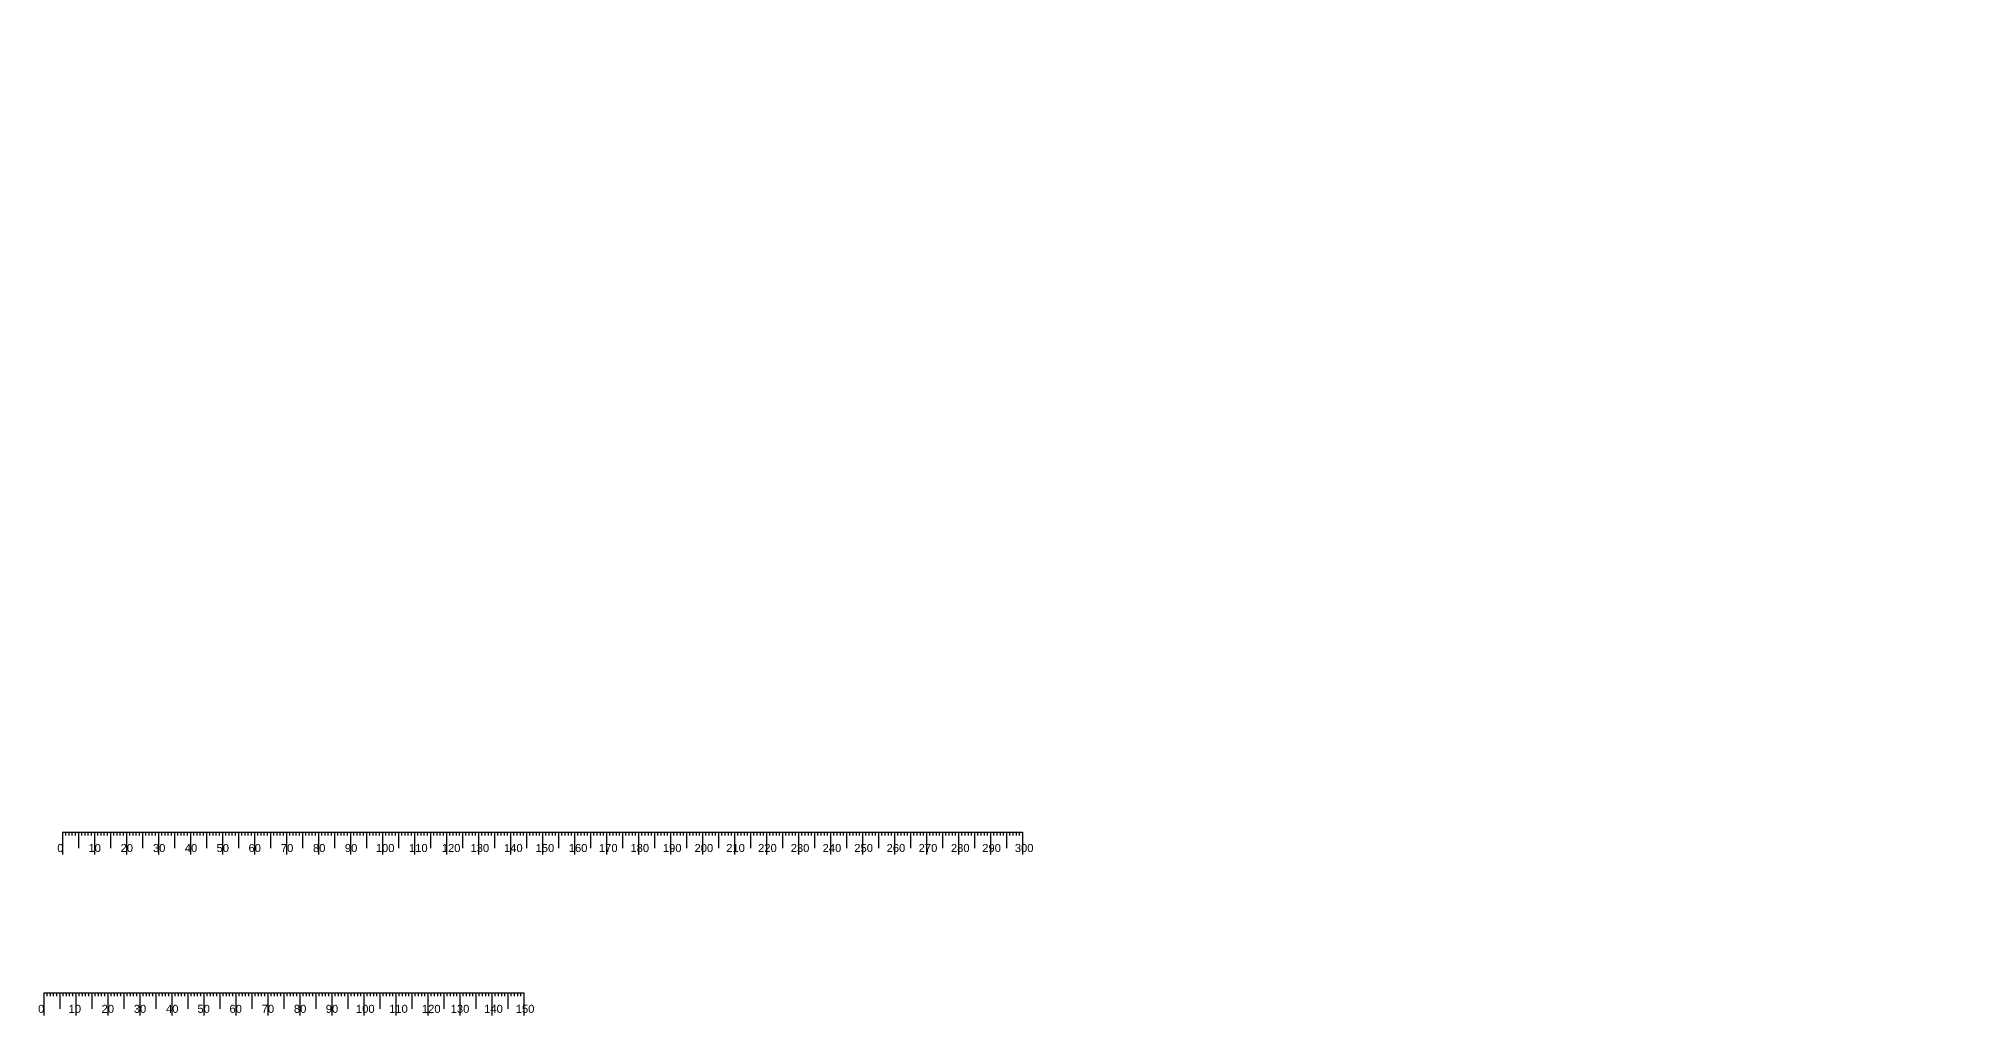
# Model space of a CAD drawing. Header units: millimetres. Extents: x 10828 to 12582, y 10200 to 11457.
# Drawn here: x 11935 to 12538, y 10200 to 10505 of the extents above; entities that cross this region are included whole.
import ezdxf

# ---------------------------------------------------------------- set-up
doc = ezdxf.new("R2010")
doc.units = ezdxf.units.MM
doc.styles.get("Standard").update_dxf_attribs({"font": 'arial.ttf'})
pattern_1 = [(0, (55.0135, 0.145), (0, 6.985), [5.08, -1.905]), (90, (55.0135, 0.145), (-6.985, 4e-16), [5.08, -1.905])]
pattern_2 = [(0, (110.027, 0.2905), (0, 6.985), [5.08, -1.905]), (90, (110.027, 0.2905), (-6.985, 4e-16), [5.08, -1.905])]
pattern_3 = [(0, (165.0405, 0.436), (0, 6.985), [5.08, -1.905]), (90, (165.0405, 0.436), (-6.985, 4e-16), [5.08, -1.905])]

# ---------------------------------------------------------------- blocks, each defined once
blk = doc.blocks.new('*U2')
for p, q in [((-5, 3.5), (-5, -3.5)), ((-5, 3.5), (-4, 3.5)), ((-4, 3.5), (-4, 2.5)), ((-4, 3.5), (-3, 3.5)), ((-3, 3.5), (-3, 2.5)), ((-3, 3.5), (-2, 3.5)), ((-2, 3.5), (-2, 2.5)), ((-2, 3.5), (-1, 3.5)), ((-1, 3.5), (-1, 2.5)), ((-1, 3.5), (0, 3.5)), ((0, 3.5), (0, -1.5)), ((0, 3.5), (1, 3.5)), ((1, 3.5), (1, 2.5)), ((1, 3.5), (2, 3.5)), ((2, 3.5), (2, 2.5)), ((2, 3.5), (3, 3.5)), ((3, 3.5), (3, 2.5)), ((3, 3.5), (4, 3.5)), ((4, 3.5), (4, 2.5)), ((4, 3.5), (5, 3.5)), ((5, 3.5), (5, -3.5))]:
    blk.add_line(p, q)
blk = doc.blocks.new('*U3')
at = {"color": 0, "linetype": 'ByBlock', "lineweight": -2, "transparency": 16777216}
for p in [(0, 0), (10, 0), (20, 0), (30, 0), (40, 0), (50, 0), (60, 0), (70, 0), (80, 0), (90, 0), (100, 0), (110, 0), (120, 0), (130, 0), (140, 0), (150, 0), (160, 0), (170, 0), (180, 0), (190, 0), (200, 0), (210, 0), (220, 0), (230, 0), (240, 0), (250, 0), (260, 0), (270, 0), (280, 0), (290, 0)]:
    blk.add_blockref('*U2', p, dxfattribs=at)

msp = doc.modelspace()

# ---------------------------------------------------------------- hatches: boundary and pattern name
h = msp.add_hatch()
h.set_pattern_fill('ANGLE', color=3)
h.set_pattern_definition([(0, (33.008, 0.087), (0, 6.985), [5.08, -1.905]), (90, (33.008, 0.087), (-6.985, 4e-16), [5.08, -1.905])])
h.paths.add_polyline_path([(12405.04, 10505.06), (12404.53, 10503.54), (12404.53, 10500.06), (12405.04, 10500.06)])
h.paths.add_polyline_path([(12405.53, 10503.54), (12405.04, 10505.06), (12405.04, 10500.06), (12405.54, 10500.06)])
h = msp.add_hatch()
h.set_pattern_fill('ANGLE', color=3)
h.set_pattern_definition(pattern_1)
edge = h.paths.add_edge_path()
edge.add_line((12416.04, 10505.12), (12415.54, 10503.6))
edge.add_line((12415.54, 10503.6), (12415.54, 10500.12))
edge.add_line((12415.54, 10500.12), (12416.04, 10500.12))
edge.add_line((12416.04, 10500.12), (12416.04, 10502.62))
edge.add_spline(control_points=[(12416.04, 10502.62), (12416.04, 10502.62), (12416.04, 10502.62), (12416.04, 10502.62)], knot_values=[11.40156, 11.40156, 11.40156, 11.40156, 11.402961, 11.402961, 11.402961, 11.402961], degree=3, periodic=0)
edge.add_spline(control_points=[(12416.04, 10502.62), (12416.04, 10502.62), (12416.04, 10502.62), (12416.04, 10502.62)], knot_values=[0, 0, 0, 0, 0.001401, 0.001401, 0.001401, 0.001401], degree=3, periodic=0)
edge.add_line((12416.04, 10502.62), (12416.04, 10505.12))
h.paths.add_polyline_path([(12416.54, 10503.6), (12416.04, 10505.12), (12416.04, 10502.62), (12416.04, 10500.12), (12416.54, 10500.12)])
h = msp.add_hatch()
h.set_pattern_fill('ANGLE', color=3)
h.set_pattern_definition(pattern_1)
h.paths.add_polyline_path([(12427.04, 10505.12), (12426.54, 10503.6), (12426.54, 10500.12), (12427.04, 10500.12)])
h.paths.add_polyline_path([(12427.54, 10503.6), (12427.04, 10505.12), (12427.04, 10500.12), (12427.54, 10500.12)])
h = msp.add_hatch()
h.set_pattern_fill('ANGLE', color=3)
h.set_pattern_definition(pattern_2)
edge = h.paths.add_edge_path()
edge.add_line((12471.06, 10505.26), (12470.56, 10503.74))
edge.add_line((12470.56, 10503.74), (12470.56, 10500.26))
edge.add_line((12470.56, 10500.26), (12471.06, 10500.26))
edge.add_line((12471.06, 10500.26), (12471.06, 10502.76))
edge.add_spline(control_points=[(12471.06, 10502.76), (12471.06, 10502.76), (12471.06, 10502.76), (12471.06, 10502.76)], knot_values=[11.40156, 11.40156, 11.40156, 11.40156, 11.402961, 11.402961, 11.402961, 11.402961], degree=3, periodic=0)
edge.add_spline(control_points=[(12471.06, 10502.76), (12471.06, 10502.76), (12471.06, 10502.76), (12471.06, 10502.76)], knot_values=[0, 0, 0, 0, 0.001401, 0.001401, 0.001401, 0.001401], degree=3, periodic=0)
edge.add_line((12471.06, 10502.76), (12471.06, 10505.26))
h.paths.add_polyline_path([(12471.56, 10503.74), (12471.06, 10505.26), (12471.06, 10502.76), (12471.06, 10500.26), (12471.56, 10500.26)])
h = msp.add_hatch()
h.set_pattern_fill('ANGLE', color=3)
h.set_pattern_definition(pattern_2)
h.paths.add_polyline_path([(12482.06, 10505.26), (12481.55, 10503.74), (12481.55, 10500.26), (12482.06, 10500.26)])
h.paths.add_polyline_path([(12482.55, 10503.74), (12482.06, 10505.26), (12482.06, 10500.26), (12482.56, 10500.26)])
h = msp.add_hatch()
h.set_pattern_fill('ANGLE', color=3)
h.set_pattern_definition(pattern_3)
edge = h.paths.add_edge_path()
edge.add_line((12526.07, 10505.41), (12525.57, 10503.89))
edge.add_line((12525.57, 10503.89), (12525.57, 10500.41))
edge.add_line((12525.57, 10500.41), (12526.07, 10500.41))
edge.add_line((12526.07, 10500.41), (12526.07, 10502.91))
edge.add_spline(control_points=[(12526.07, 10502.91), (12526.07, 10502.91), (12526.07, 10502.91), (12526.07, 10502.91)], knot_values=[11.40156, 11.40156, 11.40156, 11.40156, 11.402961, 11.402961, 11.402961, 11.402961], degree=3, periodic=0)
edge.add_spline(control_points=[(12526.07, 10502.91), (12526.07, 10502.91), (12526.07, 10502.91), (12526.07, 10502.91)], knot_values=[0, 0, 0, 0, 0.001401, 0.001401, 0.001401, 0.001401], degree=3, periodic=0)
edge.add_line((12526.07, 10502.91), (12526.07, 10505.41))
h.paths.add_polyline_path([(12526.57, 10503.89), (12526.07, 10505.41), (12526.07, 10502.91), (12526.07, 10500.41), (12526.57, 10500.41)])
h = msp.add_hatch()
h.set_pattern_fill('ANGLE', color=3)
h.set_pattern_definition(pattern_3)
h.paths.add_polyline_path([(12537.07, 10505.41), (12536.57, 10503.89), (12536.57, 10500.41), (12537.07, 10500.41)])
h.paths.add_polyline_path([(12537.57, 10503.89), (12537.07, 10505.41), (12537.07, 10500.41), (12537.57, 10500.41)])
h = msp.add_hatch()
h.set_pattern_fill('ANGLE', color=3)
h.set_pattern_definition([(0, (11.003, 0.029), (0, 6.985), [5.08, -1.905]), (90, (11.003, 0.029), (-6.985, 4e-16), [5.08, -1.905])])
h.paths.add_polyline_path([(12383.03, 10505), (12382.53, 10503.48), (12382.53, 10500), (12383.03, 10500)])
h.paths.add_polyline_path([(12383.53, 10503.48), (12383.03, 10505), (12383.03, 10500), (12383.53, 10500)])
h = msp.add_hatch()
h.set_pattern_fill('ANGLE', color=3)
h.set_pattern_definition([(0, (22.0054, 0.058), (0, 6.985), [5.08, -1.905]), (90, (22.0054, 0.058), (-6.985, 4e-16), [5.08, -1.905])])
h.paths.add_polyline_path([(12394.03, 10505.03), (12393.53, 10503.51), (12393.53, 10500.03), (12394.03, 10500.03)])
h.paths.add_polyline_path([(12394.53, 10503.51), (12394.03, 10505.03), (12394.03, 10500.03), (12394.53, 10500.03)])

# ---------------------------------------------------------------- linework, layer by layer
for p, q in [((11936.47, 10207.43), (11936.47, 10200.43)), ((11936.47, 10207.43), (11937.47, 10207.43)), ((11937.47, 10207.43), (11937.47, 10206.43)), ((11937.47, 10207.43), (11938.47, 10207.43)), ((11938.47, 10207.43), (11938.47, 10206.43)), ((11938.47, 10207.43), (11939.47, 10207.43)), ((11939.47, 10207.43), (11939.47, 10206.43)), ((11939.47, 10207.43), (11940.47, 10207.43)), ((11940.47, 10207.43), (11940.47, 10206.43)), ((11940.47, 10207.43), (11941.47, 10207.43)), ((11941.47, 10207.43), (11941.47, 10202.43)), ((11941.47, 10207.43), (11942.47, 10207.43)), ((11942.47, 10207.43), (11942.47, 10206.43)), ((11942.47, 10207.43), (11943.47, 10207.43)), ((11943.47, 10207.43), (11943.47, 10206.43)), ((11943.47, 10207.43), (11944.47, 10207.43)), ((11944.47, 10207.43), (11944.47, 10206.43)), ((11944.47, 10207.43), (11945.47, 10207.43)), ((11945.47, 10207.43), (11945.47, 10206.43)), ((11945.47, 10207.43), (11946.47, 10207.43)), ((11946.47, 10207.43), (11946.47, 10200.43)), ((11946.47, 10207.43), (11946.47, 10200.43)), ((11946.47, 10207.43), (11947.47, 10207.43)), ((11947.47, 10207.43), (11947.47, 10206.43)), ((11947.47, 10207.43), (11948.47, 10207.43)), ((11948.47, 10207.43), (11948.47, 10206.43)), ((11948.47, 10207.43), (11949.47, 10207.43)), ((11949.47, 10207.43), (11949.47, 10206.43)), ((11949.47, 10207.43), (11950.47, 10207.43)), ((11950.47, 10207.43), (11950.47, 10206.43)), ((11950.47, 10207.43), (11951.47, 10207.43)), ((11951.47, 10207.43), (11951.47, 10202.43)), ((11951.47, 10207.43), (11952.47, 10207.43)), ((11952.47, 10207.43), (11952.47, 10206.43)), ((11952.47, 10207.43), (11953.47, 10207.43)), ((11953.47, 10207.43), (11953.47, 10206.43)), ((11953.47, 10207.43), (11954.47, 10207.43)), ((11954.47, 10207.43), (11954.47, 10206.43)), ((11954.47, 10207.43), (11955.47, 10207.43)), ((11955.47, 10207.43), (11955.47, 10206.43)), ((11955.47, 10207.43), (11956.47, 10207.43)), ((11956.47, 10207.43), (11956.47, 10200.43)), ((11956.47, 10207.43), (11956.47, 10200.43)), ((11956.47, 10207.43), (11957.47, 10207.43)), ((11957.47, 10207.43), (11957.47, 10206.43)), ((11957.47, 10207.43), (11958.47, 10207.43)), ((11958.47, 10207.43), (11958.47, 10206.43)), ((11958.47, 10207.43), (11959.47, 10207.43)), ((11959.47, 10207.43), (11959.47, 10206.43)), ((11959.47, 10207.43), (11960.47, 10207.43)), ((11960.47, 10207.43), (11960.47, 10206.43)), ((11960.47, 10207.43), (11961.47, 10207.43)), ((11961.47, 10207.43), (11961.47, 10202.43)), ((11961.47, 10207.43), (11962.47, 10207.43)), ((11962.47, 10207.43), (11962.47, 10206.43)), ((11962.47, 10207.43), (11963.47, 10207.43)), ((11963.47, 10207.43), (11963.47, 10206.43)), ((11963.47, 10207.43), (11964.47, 10207.43)), ((11964.47, 10207.43), (11964.47, 10206.43)), ((11964.47, 10207.43), (11965.47, 10207.43)), ((11965.47, 10207.43), (11965.47, 10206.43)), ((11965.47, 10207.43), (11966.47, 10207.43)), ((11966.47, 10207.43), (11966.47, 10200.43)), ((11966.47, 10207.43), (11966.47, 10200.43)), ((11966.47, 10207.43), (11967.47, 10207.43)), ((11967.47, 10207.43), (11967.47, 10206.43)), ((11967.47, 10207.43), (11968.47, 10207.43)), ((11968.47, 10207.43), (11968.47, 10206.43)), ((11968.47, 10207.43), (11969.47, 10207.43)), ((11969.47, 10207.43), (11969.47, 10206.43)), ((11969.47, 10207.43), (11970.47, 10207.43)), ((11970.47, 10207.43), (11970.47, 10206.43)), ((11970.47, 10207.43), (11971.47, 10207.43)), ((11971.47, 10207.43), (11971.47, 10202.43)), ((11971.47, 10207.43), (11972.47, 10207.43)), ((11972.47, 10207.43), (11972.47, 10206.43)), ((11972.47, 10207.43), (11973.47, 10207.43)), ((11973.47, 10207.43), (11973.47, 10206.43)), ((11973.47, 10207.43), (11974.47, 10207.43)), ((11974.47, 10207.43), (11974.47, 10206.43)), ((11974.47, 10207.43), (11975.47, 10207.43)), ((11975.47, 10207.43), (11975.47, 10206.43)), ((11975.47, 10207.43), (11976.47, 10207.43)), ((11976.47, 10207.43), (11976.47, 10200.43)), ((11976.47, 10207.43), (11976.47, 10200.43)), ((11976.47, 10207.43), (11977.47, 10207.43)), ((11977.47, 10207.43), (11977.47, 10206.43)), ((11977.47, 10207.43), (11978.47, 10207.43)), ((11978.47, 10207.43), (11978.47, 10206.43)), ((11978.47, 10207.43), (11979.47, 10207.43)), ((11979.47, 10207.43), (11979.47, 10206.43)), ((11979.47, 10207.43), (11980.47, 10207.43)), ((11980.47, 10207.43), (11980.47, 10206.43)), ((11980.47, 10207.43), (11981.47, 10207.43)), ((11981.47, 10207.43), (11981.47, 10202.43)), ((11981.47, 10207.43), (11982.47, 10207.43)), ((11982.47, 10207.43), (11982.47, 10206.43)), ((11982.47, 10207.43), (11983.47, 10207.43)), ((11983.47, 10207.43), (11983.47, 10206.43)), ((11983.47, 10207.43), (11984.47, 10207.43)), ((11984.47, 10207.43), (11984.47, 10206.43)), ((11984.47, 10207.43), (11985.47, 10207.43)), ((11985.47, 10207.43), (11985.47, 10206.43)), ((11985.47, 10207.43), (11986.47, 10207.43)), ((11986.47, 10207.43), (11986.47, 10200.43)), ((11986.47, 10207.43), (11986.47, 10200.43)), ((11986.47, 10207.43), (11987.47, 10207.43)), ((11987.47, 10207.43), (11987.47, 10206.43)), ((11987.47, 10207.43), (11988.47, 10207.43)), ((11988.47, 10207.43), (11988.47, 10206.43)), ((11988.47, 10207.43), (11989.47, 10207.43)), ((11989.47, 10207.43), (11989.47, 10206.43)), ((11989.47, 10207.43), (11990.47, 10207.43)), ((11990.47, 10207.43), (11990.47, 10206.43)), ((11990.47, 10207.43), (11991.47, 10207.43)), ((11991.47, 10207.43), (11991.47, 10202.43)), ((11991.47, 10207.43), (11992.47, 10207.43)), ((11992.47, 10207.43), (11992.47, 10206.43)), ((11992.47, 10207.43), (11993.47, 10207.43)), ((11993.47, 10207.43), (11993.47, 10206.43)), ((11993.47, 10207.43), (11994.47, 10207.43)), ((11994.47, 10207.43), (11994.47, 10206.43)), ((11994.47, 10207.43), (11995.47, 10207.43)), ((11995.47, 10207.43), (11995.47, 10206.43)), ((11995.47, 10207.43), (11996.47, 10207.43)), ((11996.47, 10207.43), (11996.47, 10200.43)), ((11996.47, 10207.43), (11996.47, 10200.43)), ((11996.47, 10207.43), (11997.47, 10207.43)), ((11997.47, 10207.43), (11997.47, 10206.43)), ((11997.47, 10207.43), (11998.47, 10207.43)), ((11998.47, 10207.43), (11998.47, 10206.43)), ((11998.47, 10207.43), (11999.47, 10207.43)), ((11999.47, 10207.43), (11999.47, 10206.43)), ((11999.47, 10207.43), (12000.47, 10207.43)), ((12000.47, 10207.43), (12000.47, 10206.43)), ((12000.47, 10207.43), (12001.47, 10207.43)), ((12001.47, 10207.43), (12001.47, 10202.43)), ((12001.47, 10207.43), (12002.47, 10207.43)), ((12002.47, 10207.43), (12002.47, 10206.43)), ((12002.47, 10207.43), (12003.47, 10207.43)), ((12003.47, 10207.43), (12003.47, 10206.43)), ((12003.47, 10207.43), (12004.47, 10207.43)), ((12004.47, 10207.43), (12004.47, 10206.43)), ((12004.47, 10207.43), (12005.47, 10207.43)), ((12005.47, 10207.43), (12005.47, 10206.43)), ((12005.47, 10207.43), (12006.47, 10207.43)), ((12006.47, 10207.43), (12006.47, 10200.43)), ((12006.47, 10207.43), (12006.47, 10200.43)), ((12006.47, 10207.43), (12007.47, 10207.43)), ((12007.47, 10207.43), (12007.47, 10206.43)), ((12007.47, 10207.43), (12008.47, 10207.43)), ((12008.47, 10207.43), (12008.47, 10206.43)), ((12008.47, 10207.43), (12009.47, 10207.43)), ((12009.47, 10207.43), (12009.47, 10206.43)), ((12009.47, 10207.43), (12010.47, 10207.43)), ((12010.47, 10207.43), (12010.47, 10206.43)), ((12010.47, 10207.43), (12011.47, 10207.43)), ((12011.47, 10207.43), (12011.47, 10202.43)), ((12011.47, 10207.43), (12012.47, 10207.43)), ((12012.47, 10207.43), (12012.47, 10206.43)), ((12012.47, 10207.43), (12013.47, 10207.43)), ((12013.47, 10207.43), (12013.47, 10206.43)), ((12013.47, 10207.43), (12014.47, 10207.43)), ((12014.47, 10207.43), (12014.47, 10206.43)), ((12014.47, 10207.43), (12015.47, 10207.43)), ((12015.47, 10207.43), (12015.47, 10206.43)), ((12015.47, 10207.43), (12016.47, 10207.43)), ((12016.47, 10207.43), (12016.47, 10200.43)), ((12016.47, 10207.43), (12016.47, 10200.43)), ((12016.47, 10207.43), (12017.47, 10207.43)), ((12017.47, 10207.43), (12017.47, 10206.43)), ((12017.47, 10207.43), (12018.47, 10207.43)), ((12018.47, 10207.43), (12018.47, 10206.43)), ((12018.47, 10207.43), (12019.47, 10207.43)), ((12019.47, 10207.43), (12019.47, 10206.43)), ((12019.47, 10207.43), (12020.47, 10207.43)), ((12020.47, 10207.43), (12020.47, 10206.43)), ((12020.47, 10207.43), (12021.47, 10207.43)), ((12021.47, 10207.43), (12021.47, 10202.43)), ((12021.47, 10207.43), (12022.47, 10207.43)), ((12022.47, 10207.43), (12022.47, 10206.43)), ((12022.47, 10207.43), (12023.47, 10207.43)), ((12023.47, 10207.43), (12023.47, 10206.43)), ((12023.47, 10207.43), (12024.47, 10207.43)), ((12024.47, 10207.43), (12024.47, 10206.43)), ((12024.47, 10207.43), (12025.47, 10207.43)), ((12025.47, 10207.43), (12025.47, 10206.43)), ((12025.47, 10207.43), (12026.47, 10207.43)), ((12026.47, 10207.43), (12026.47, 10200.43)), ((12026.47, 10207.43), (12026.47, 10200.43)), ((12026.47, 10207.43), (12027.47, 10207.43)), ((12027.47, 10207.43), (12027.47, 10206.43)), ((12027.47, 10207.43), (12028.47, 10207.43)), ((12028.47, 10207.43), (12028.47, 10206.43)), ((12028.47, 10207.43), (12029.47, 10207.43)), ((12029.47, 10207.43), (12029.47, 10206.43)), ((12029.47, 10207.43), (12030.47, 10207.43)), ((12030.47, 10207.43), (12030.47, 10206.43)), ((12030.47, 10207.43), (12031.47, 10207.43)), ((12031.47, 10207.43), (12031.47, 10202.43)), ((12031.47, 10207.43), (12032.47, 10207.43)), ((12032.47, 10207.43), (12032.47, 10206.43)), ((12032.47, 10207.43), (12033.47, 10207.43)), ((12033.47, 10207.43), (12033.47, 10206.43)), ((12033.47, 10207.43), (12034.47, 10207.43)), ((12034.47, 10207.43), (12034.47, 10206.43)), ((12034.47, 10207.43), (12035.47, 10207.43)), ((12035.47, 10207.43), (12035.47, 10206.43)), ((12035.47, 10207.43), (12036.47, 10207.43)), ((12036.47, 10207.43), (12036.47, 10200.43)), ((12036.47, 10207.43), (12036.47, 10200.43)), ((12036.47, 10207.43), (12037.47, 10207.43)), ((12037.47, 10207.43), (12037.47, 10206.43)), ((12037.47, 10207.43), (12038.47, 10207.43)), ((12038.47, 10207.43), (12038.47, 10206.43)), ((12038.47, 10207.43), (12039.47, 10207.43)), ((12039.47, 10207.43), (12039.47, 10206.43)), ((12039.47, 10207.43), (12040.47, 10207.43)), ((12040.47, 10207.43), (12040.47, 10206.43)), ((12040.47, 10207.43), (12041.47, 10207.43)), ((12041.47, 10207.43), (12041.47, 10202.43)), ((12041.47, 10207.43), (12042.47, 10207.43)), ((12042.47, 10207.43), (12042.47, 10206.43)), ((12042.47, 10207.43), (12043.47, 10207.43)), ((12043.47, 10207.43), (12043.47, 10206.43)), ((12043.47, 10207.43), (12044.47, 10207.43)), ((12044.47, 10207.43), (12044.47, 10206.43)), ((12044.47, 10207.43), (12045.47, 10207.43)), ((12045.47, 10207.43), (12045.47, 10206.43)), ((12045.47, 10207.43), (12046.47, 10207.43)), ((12046.47, 10207.43), (12046.47, 10200.43)), ((12046.47, 10207.43), (12046.47, 10200.43)), ((12046.47, 10207.43), (12047.47, 10207.43)), ((12047.47, 10207.43), (12047.47, 10206.43)), ((12047.47, 10207.43), (12048.47, 10207.43)), ((12048.47, 10207.43), (12048.47, 10206.43)), ((12048.47, 10207.43), (12049.47, 10207.43)), ((12049.47, 10207.43), (12049.47, 10206.43)), ((12049.47, 10207.43), (12050.47, 10207.43)), ((12050.47, 10207.43), (12050.47, 10206.43)), ((12050.47, 10207.43), (12051.47, 10207.43)), ((12051.47, 10207.43), (12051.47, 10202.43)), ((12051.47, 10207.43), (12052.47, 10207.43)), ((12052.47, 10207.43), (12052.47, 10206.43)), ((12052.47, 10207.43), (12053.47, 10207.43)), ((12053.47, 10207.43), (12053.47, 10206.43)), ((12053.47, 10207.43), (12054.47, 10207.43)), ((12054.47, 10207.43), (12054.47, 10206.43)), ((12054.47, 10207.43), (12055.47, 10207.43)), ((12055.47, 10207.43), (12055.47, 10206.43)), ((12055.47, 10207.43), (12056.47, 10207.43)), ((12056.47, 10207.43), (12056.47, 10200.43)), ((12056.47, 10207.43), (12056.47, 10200.43)), ((12056.47, 10207.43), (12057.47, 10207.43)), ((12057.47, 10207.43), (12057.47, 10206.43)), ((12057.47, 10207.43), (12058.47, 10207.43)), ((12058.47, 10207.43), (12058.47, 10206.43)), ((12058.47, 10207.43), (12059.47, 10207.43)), ((12059.47, 10207.43), (12059.47, 10206.43)), ((12059.47, 10207.43), (12060.47, 10207.43)), ((12060.47, 10207.43), (12060.47, 10206.43)), ((12060.47, 10207.43), (12061.47, 10207.43)), ((12061.47, 10207.43), (12061.47, 10202.43)), ((12061.47, 10207.43), (12062.47, 10207.43)), ((12062.47, 10207.43), (12062.47, 10206.43)), ((12062.47, 10207.43), (12063.47, 10207.43)), ((12063.47, 10207.43), (12063.47, 10206.43)), ((12063.47, 10207.43), (12064.47, 10207.43)), ((12064.47, 10207.43), (12064.47, 10206.43)), ((12064.47, 10207.43), (12065.47, 10207.43)), ((12065.47, 10207.43), (12065.47, 10206.43)), ((12065.47, 10207.43), (12066.47, 10207.43)), ((12066.47, 10207.43), (12066.47, 10200.43)), ((12066.47, 10207.43), (12066.47, 10200.43)), ((12066.47, 10207.43), (12067.47, 10207.43)), ((12067.47, 10207.43), (12067.47, 10206.43)), ((12067.47, 10207.43), (12068.47, 10207.43)), ((12068.47, 10207.43), (12068.47, 10206.43)), ((12068.47, 10207.43), (12069.47, 10207.43)), ((12069.47, 10207.43), (12069.47, 10206.43)), ((12069.47, 10207.43), (12070.47, 10207.43)), ((12070.47, 10207.43), (12070.47, 10206.43)), ((12070.47, 10207.43), (12071.47, 10207.43)), ((12071.47, 10207.43), (12071.47, 10202.43)), ((12071.47, 10207.43), (12072.47, 10207.43)), ((12072.47, 10207.43), (12072.47, 10206.43)), ((12072.47, 10207.43), (12073.47, 10207.43)), ((12073.47, 10207.43), (12073.47, 10206.43)), ((12073.47, 10207.43), (12074.47, 10207.43)), ((12074.47, 10207.43), (12074.47, 10206.43)), ((12074.47, 10207.43), (12075.47, 10207.43)), ((12075.47, 10207.43), (12075.47, 10206.43)), ((12075.47, 10207.43), (12076.47, 10207.43)), ((12076.47, 10207.43), (12076.47, 10200.43)), ((12076.47, 10207.43), (12076.47, 10200.43)), ((12076.47, 10207.43), (12077.47, 10207.43)), ((12077.47, 10207.43), (12077.47, 10206.43)), ((12077.47, 10207.43), (12078.47, 10207.43)), ((12078.47, 10207.43), (12078.47, 10206.43)), ((12078.47, 10207.43), (12079.47, 10207.43)), ((12079.47, 10207.43), (12079.47, 10206.43)), ((12079.47, 10207.43), (12080.47, 10207.43)), ((12080.47, 10207.43), (12080.47, 10206.43)), ((12080.47, 10207.43), (12081.47, 10207.43)), ((12081.47, 10207.43), (12081.47, 10202.43)), ((12081.47, 10207.43), (12082.47, 10207.43)), ((12082.47, 10207.43), (12082.47, 10206.43)), ((12082.47, 10207.43), (12083.47, 10207.43)), ((12083.47, 10207.43), (12083.47, 10206.43)), ((12083.47, 10207.43), (12084.47, 10207.43)), ((12084.47, 10207.43), (12084.47, 10206.43)), ((12084.47, 10207.43), (12085.47, 10207.43)), ((12085.47, 10207.43), (12085.47, 10206.43)), ((12085.47, 10207.43), (12086.47, 10207.43)), ((12086.47, 10207.43), (12086.47, 10200.43)), ((12086.47, 10207.43), (12086.47, 10200.43))]:
    msp.add_line(p, q)

# ---------------------------------------------------------------- block references
msp.add_blockref('*U3', (11947.3, 10254.14))

# ---------------------------------------------------------------- texts
for s, p in [('0', (11934.73, 10201.23)), ('10', (11944.26, 10201.23)), ('20', (11954.56, 10201.23)), ('30', (11964.63, 10201.23)), ('40', (11974.7, 10201.23)), ('50', (11984.51, 10201.23)), ('60', (11994.52, 10201.23)), ('70', (12004.59, 10201.23)), ('80', (12014.65, 10201.23)), ('90', (12024.61, 10201.23)), ('100', (12034.04, 10201.23)), ('110', (12044.4, 10201.23)), ('120', (12054.66, 10201.23)), ('130', (12063.64, 10201.23)), ('140', (12074.1, 10201.23)), ('150', (12083.97, 10201.23))]:
    msp.add_text(s, height=2.5).set_placement(p)
at = {"char_height": 2.5, "attachment_point": 1}
for s, insert in [('0', (11940.7, 10253.94)), ('10', (11950.46, 10253.94)), ('20', (11960.49, 10253.94)), ('30', (11970.6, 10253.94)), ('40', (11980.57, 10253.94)), ('50', (11990.48, 10253.94)), ('60', (12000.47, 10253.94)), ('70', (12010.58, 10253.94)), ('80', (12020.61, 10253.94)), ('90', (12030.58, 10253.94)), ('100', (12040.25, 10253.94)), ('110', (12050.61, 10253.94)), ('120', (12060.87, 10253.94)), ('130', (12069.84, 10253.94)), ('140', (12080.3, 10253.94)), ('150', (12090.17, 10253.94)), ('160', (12100.53, 10253.94)), ('170', (12109.97, 10253.94)), ('180', (12119.81, 10253.94)), ('190', (12129.95, 10253.94)), ('200', (12139.83, 10253.94)), ('210', (12149.74, 10253.94)), ('220', (12159.7, 10253.94)), ('230', (12169.88, 10253.94)), ('240', (12179.86, 10253.94)), ('250', (12189.75, 10253.94)), ('260', (12199.85, 10253.94)), ('270', (12209.87, 10253.94)), ('280', (12219.95, 10253.94)), ('290', (12229.74, 10253.94)), ('300', (12239.92, 10253.94))]:
    msp.add_mtext_dynamic_manual_height_columns(s, width=2.3531, gutter_width=12.5, heights=[0], dxfattribs=dict(at, insert=insert))

doc.saveas('drawing.dxf')
